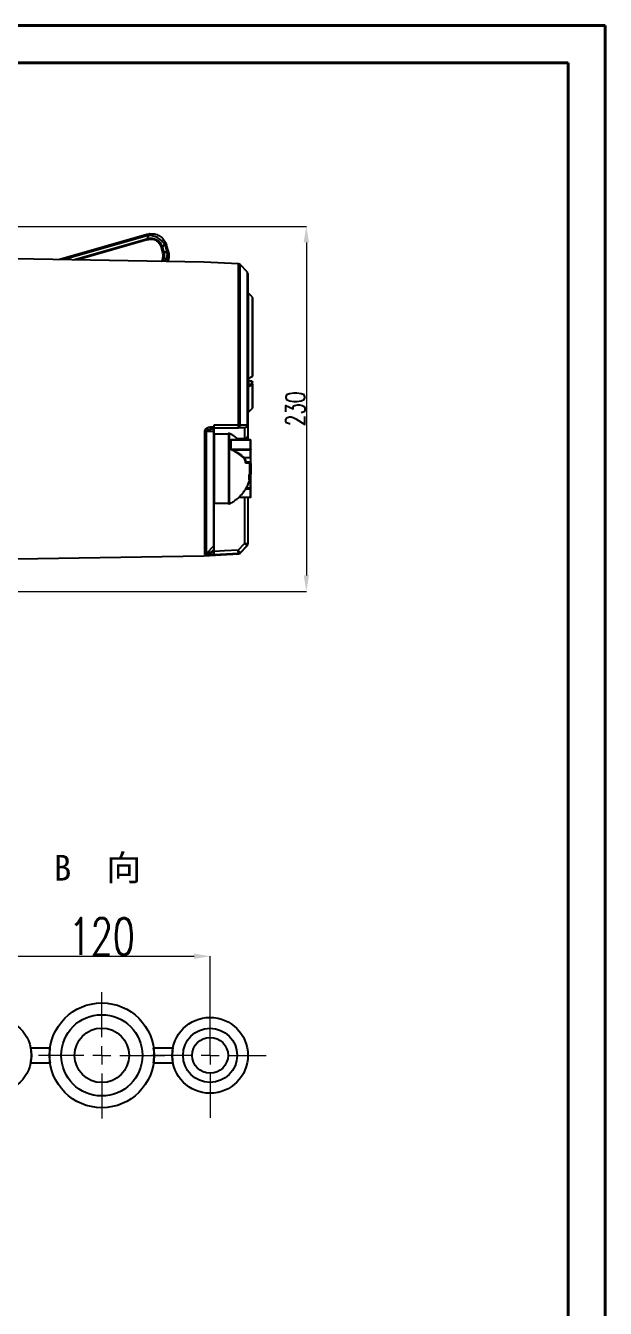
# Model space of a CAD drawing. Header units: millimetres. Extents: x 5659 to 7608, y 3628 to 5007.
# Drawn here: x 7247 to 7608, y 4207 to 5007 of the extents above; entities that cross this region are included whole.
import ezdxf

# ---------------------------------------------------------------- set-up
doc = ezdxf.new("R2010")
doc.units = ezdxf.units.MM
doc.linetypes.add('CENTER2', pattern=[28.575, 19.05, -3.175, 3.175, -3.175])
for name, color, linetype, lineweight in [('AM_5', 3, 'Continuous', 25), ('AM_BOR', 7, 'Continuous', 50), ('FORMAT', 7, 'Continuous', 18), ('中心线', 1, 'CENTER2', 13), ('文字', 7, 'Continuous', 13), ('标注', 3, 'Continuous', 13), ('粗实线', 7, 'Continuous', 40)]:
    doc.layers.add(name, color=color, linetype=linetype, lineweight=lineweight)
doc.styles.add('SLDTEXTSTYLE1', font='txt.shx', dxfattribs={"width": 0.7, "bigfont": 'gbcbig.shx'})
doc.styles.add('STYLE1', font='txt.shx', dxfattribs={"width": 0.8, "height": 3, "bigfont": 'hzdx.shx'})
doc.dimstyles.new('SLDDIMSTYLE12$0', dxfattribs={"dimtxt": 12, "dimasz": 10, "dimexe": 0, "dimexo": 0.0625, "dimgap": 0.875, "dimtad": 1, "dimdec": 1, "dimlfac": 1.8, "dimrnd": 1e-09, "dimzin": 12, "dimdsep": 46, "dimtxsty": 'SLDTEXTSTYLE1', "dimcen": 0.09, "dimdle": 8.16, "dimclrd": 3, "dimclre": 3, "dimadec": 0, "dimazin": 3, "dimtfac": 1, "dimtdec": 1, "dimtofl": 0, "dimtmove": 0, "dimatfit": 3, "dimfxl": 0, "dimfrac": 2, "dimtolj": 1, "dimlwd": 5, "dimlwe": 5, "dimarcsym": 0})

# ---------------------------------------------------------------- blocks, each defined once
blk = doc.blocks.new('*D68')
at = {"layer": 'AM_5', "color": 3, "lineweight": 5, "transparency": 16777216}
blk.add_line((7226.54, 4881.54), (7421.96, 4881.54), dxfattribs=at)
at = {"layer": 'AM_5', "color": 3, "linetype": 'Continuous', "lineweight": 5, "transparency": 16777216}
for p, q in [((7421.96, 4871.54), (7421.96, 4664.11)), ((7226.54, 4654.11), (7421.96, 4654.11))]:
    blk.add_line(p, q, dxfattribs=at)
at = {"layer": 'AM_5', "color": 3, "transparency": 16777216}
for points in [[(7420.29, 4871.54), (7423.63, 4871.54), (7421.96, 4881.54)], [(7420.29, 4664.11), (7423.63, 4664.11), (7421.96, 4654.11)]]:
    blk.add_solid(points, dxfattribs=at)
at = {"layer": 'Defpoints', "color": 0, "transparency": 16777216}
for p in [(7226.48, 4881.54), (7226.48, 4654.11), (7421.96, 4654.11)]:
    blk.add_point(p, dxfattribs=at)
at = {"layer": 'AM_5', "color": 0, "transparency": 16777216, "insert": (7415.09, 4767.83), "char_height": 12, "attachment_point": 5, "rotation": 90, "style": 'SLDTEXTSTYLE1'}
blk.add_mtext('\\A1;230', dxfattribs=at)
blk = doc.blocks.new('rA3')
at = {"layer": '粗实线'}
for p, q in [((753.38, 421.26), (333.38, 421.26)), ((753.38, 124.26), (753.38, 421.26)), ((748.38, 416.26), (358.38, 416.26)), ((748.38, 129.26), (748.38, 416.26))]:
    blk.add_line(p, q, dxfattribs=at)
blk = doc.blocks.new('SW_CENTERMARKSYMBOL_14')
at = {"layer": 'FORMAT', "color": 0}
for p, q in [((0, 2), (0, 7)), ((-2, 0), (-7, 0)), ((0, 0), (-1, 0)), ((0, 0), (0, 1)), ((0, 0), (0, -1)), ((0, 0), (1, 0)), ((2, 0), (7, 0)), ((0, -2), (0, -7))]:
    blk.add_line(p, q, dxfattribs=at)
blk = doc.blocks.new('SW_CENTERMARKSYMBOL_15')
at = {"layer": 'FORMAT', "color": 0}
for p, q in [((0, 2), (0, 5)), ((-2, 0), (-6.49, 0)), ((0, 0), (-1, 0)), ((0, 0), (0, 1)), ((0, 0), (0, -1)), ((0, 0), (1, 0)), ((2, 0), (6.2, 0)), ((0, -2), (0, -6.94))]:
    blk.add_line(p, q, dxfattribs=at)
blk = doc.blocks.new('*D72')
at = {"layer": 'Defpoints', "color": 0, "transparency": 16777216}
for p in [(7361.95, 4426.78), (7226.95, 4365.04), (7361.95, 4365.04)]:
    blk.add_point(p, dxfattribs=at)
at = {"layer": '标注', "color": 3, "lineweight": 5, "transparency": 16777216}
blk.add_line((7226.95, 4365.11), (7226.95, 4426.78), dxfattribs=at)
at = {"layer": '标注', "color": 3, "linetype": 'Continuous', "lineweight": 5, "transparency": 16777216}
for p, q in [((7236.95, 4426.78), (7351.95, 4426.78)), ((7361.95, 4365.11), (7361.95, 4426.78))]:
    blk.add_line(p, q, dxfattribs=at)
at = {"layer": '标注', "color": 3, "transparency": 16777216}
for points in [[(7236.95, 4428.44), (7236.95, 4425.11), (7226.95, 4426.78)], [(7351.95, 4428.44), (7351.95, 4425.11), (7361.95, 4426.78)]]:
    blk.add_solid(points, dxfattribs=at)
at = {"layer": '标注', "color": 0, "transparency": 16777216, "insert": (7294.45, 4439.08), "char_height": 10, "attachment_point": 5, "style": 'SLDTEXTSTYLE1'}
blk.add_mtext('\\A1;{\\H2.28571x;120}', dxfattribs=at)

msp = doc.modelspace()

# ---------------------------------------------------------------- linework, layer by layer
at = {"color": 7, "linetype": 'Continuous', "lineweight": 25}
for p, q in [((7267.493, 4860.885), (7322.45, 4876.643)), ((7322.726, 4875.688), (7270.892, 4860.825)), ((7322.45, 4876.643), (7324.257, 4876.985)), ((7323.629, 4875.859), (7322.522, 4873.866)), ((7322.726, 4875.688), (7323.629, 4875.859)), ((7276.69, 4860.724), (7322.522, 4873.866)), ((7322.742, 4873.097), (7279.423, 4860.676)), ((7332.364, 4865.661), (7331.648, 4868.161)), ((7332.417, 4868.38), (7333.525, 4870.374)), ((7333.134, 4865.881), (7332.417, 4868.38)), ((7333.525, 4870.374), (7333.858, 4869.517)), ((7333.858, 4869.517), (7334.961, 4865.672)), ((7334.152, 4871.5), (7334.819, 4869.786)), ((7335.922, 4865.941), (7334.819, 4869.786)), ((7357.97, 4859.305), (7228.444, 4861.566)), ((7335.132, 4864.769), (7333.134, 4865.881)), ((7334.961, 4865.672), (7335.132, 4864.769)), ((7335.922, 4865.941), (7336.264, 4864.135)), ((7336.309, 4863.179), (7336.309, 4863.185)), ((7379.699, 4858.166), (7357.97, 4859.305)), ((7385.032, 4853.144), (7380.708, 4857.701)), ((7388.297, 4837.339), (7385.59, 4840.056)), ((7388.297, 4788.193), (7388.297, 4837.339)), ((7388.444, 4836.986), (7388.444, 4834.4)), ((7385.444, 4832.723), (7385.444, 4832.37)), ((7385.59, 4786.833), (7388.297, 4788.193)), ((7385.722, 4786.668), (7388.167, 4787.895)), ((7385.722, 4786.668), (7388.167, 4787.895)), ((7388.444, 4788.342), (7388.444, 4789.636)), ((7385.444, 4786.473), (7385.45, 4786.545)), ((7385.444, 4782.782), (7385.444, 4786.497)), ((7385.444, 4786.292), (7385.944, 4786.292)), ((7385.444, 4786.164), (7385.944, 4786.164)), ((7385.444, 4786.101), (7385.944, 4786.101)), ((7385.444, 4782.841), (7385.944, 4782.841)), ((7385.444, 4782.704), (7385.944, 4782.704)), ((7385.444, 4782.292), (7385.944, 4782.292)), ((7385.444, 4780.856), (7385.943, 4780.856)), ((7385.471, 4785.909), (7385.944, 4785.909)), ((7385.943, 4774.673), (7385.943, 4780.856)), ((7385.944, 4786.164), (7385.944, 4786.292)), ((7385.944, 4785.913), (7385.944, 4786.164)), ((7385.944, 4785.909), (7385.944, 4786.101)), ((7385.944, 4785.493), (7385.944, 4785.909)), ((7385.944, 4785.782), (7385.944, 4785.909)), ((7385.944, 4785.493), (7385.944, 4785.782)), ((7385.944, 4785.493), (7387.944, 4785.025)), ((7387.944, 4785.025), (7385.944, 4785.493)), ((7385.944, 4785.493), (7385.944, 4782.841)), ((7385.944, 4782.576), (7387.944, 4783.579)), ((7385.943, 4781.764), (7388.297, 4782.943)), ((7385.944, 4782.704), (7385.944, 4782.841)), ((7385.944, 4782.292), (7385.944, 4782.704)), ((7387.944, 4783.579), (7387.944, 4785.025)), ((7388.175, 4784.969), (7387.989, 4785.047)), ((7388.175, 4784.969), (7387.989, 4785.047)), ((7388.297, 4768.179), (7388.297, 4782.943)), ((7388.38, 4784.727), (7388.407, 4784.645)), ((7388.427, 4784.586), (7388.411, 4784.651)), ((7388.427, 4784.571), (7388.444, 4784.439)), ((7388.444, 4783.146), (7388.444, 4784.439)), ((7385.443, 4773.374), (7385.443, 4776.118)), ((7385.443, 4774.673), (7385.943, 4774.673)), ((7385.443, 4773.237), (7385.943, 4773.237)), ((7385.443, 4772.825), (7385.943, 4772.825)), ((7385.443, 4772.809), (7385.943, 4772.809)), ((7385.443, 4772.688), (7385.943, 4772.688)), ((7385.59, 4772.688), (7385.59, 4765.472)), ((7385.943, 4772.825), (7385.943, 4773.237)), ((7385.59, 4765.472), (7388.297, 4768.179)), ((7362.045, 4755.266), (7362.538, 4755.314)), ((7362.206, 4755.244), (7362.525, 4755.292)), ((7362.525, 4755.292), (7364.443, 4755.325)), ((7362.578, 4756.607), (7364.443, 4756.64)), ((7364.443, 4756.64), (7364.443, 4757.816)), ((7364.443, 4757.816), (7379.698, 4757.814)), ((7364.443, 4756.036), (7379.394, 4756.035)), ((7379.394, 4756.035), (7379.622, 4756.097)), ((7379.394, 4756.035), (7379.439, 4756.088)), ((7383.443, 4756.035), (7379.394, 4756.035)), ((7379.698, 4757.832), (7379.698, 4757.814)), ((7380.704, 4757.814), (7380.708, 4757.883)), ((7380.708, 4757.883), (7385.03, 4757.875)), ((7383.443, 4756.035), (7383.443, 4749.084)), ((7385.03, 4757.875), (7385.031, 4757.915)), ((7385.443, 4758.035), (7385.437, 4757.875)), ((7359.708, 4753.919), (7364.031, 4754.002)), ((7364.443, 4753.851), (7364.443, 4755.026)), ((7373.443, 4752.12), (7364.443, 4752.12)), ((7373.943, 4752.62), (7373.443, 4752.62)), ((7373.443, 4752.62), (7373.443, 4715.064)), ((7373.943, 4752.62), (7373.943, 4715.064)), ((7374.864, 4742.668), (7374.864, 4748.456)), ((7387.243, 4748.47), (7374.958, 4748.47)), ((7374.96, 4748.436), (7374.96, 4742.655)), ((7374.96, 4748.436), (7387.243, 4748.436)), ((7383.443, 4749.084), (7379.217, 4749.084)), ((7385.443, 4751.784), (7385.443, 4748.47)), ((7387.243, 4748.47), (7387.243, 4748.412)), ((7387.243, 4748.436), (7387.243, 4748.47)), ((7387.243, 4742.655), (7387.243, 4748.436)), ((7387.443, 4745.236), (7387.443, 4748.27)), ((7387.443, 4745.681), (7387.443, 4748.27)), ((7374.96, 4742.655), (7387.243, 4742.655)), ((7375.531, 4742.401), (7387.243, 4742.401)), ((7387.243, 4742.401), (7387.243, 4742.655)), ((7387.243, 4737.469), (7387.243, 4742.401)), ((7387.443, 4742.543), (7387.443, 4745.681)), ((7387.443, 4737.61), (7387.443, 4742.543)), ((7383.063, 4737.469), (7387.243, 4737.469)), ((7387.243, 4734.544), (7384.218, 4734.544)), ((7384.594, 4734.095), (7384.348, 4734.063)), ((7384.517, 4734.287), (7387.243, 4734.287)), ((7384.521, 4734.291), (7384.641, 4734.307)), ((7384.521, 4734.291), (7387.243, 4734.291)), ((7386.64, 4727.291), (7386.64, 4734.291)), ((7386.643, 4723.62), (7386.643, 4734.287)), ((7387.243, 4737.469), (7387.243, 4734.544)), ((7387.243, 4734.349), (7387.243, 4734.544)), ((7387.243, 4734.291), (7387.243, 4734.349)), ((7387.243, 4734.287), (7387.243, 4734.291)), ((7386.232, 4726.377), (7386.64, 4727.291)), ((7386.64, 4724.462), (7386.232, 4723.549)), ((7386.308, 4724.462), (7386.64, 4724.462)), ((7386.608, 4723.62), (7386.643, 4723.62)), ((7386.64, 4723.62), (7386.64, 4724.462)), ((7387.143, 4724.574), (7387.443, 4724.574)), ((7387.243, 4718.717), (7387.243, 4726.953)), ((7387.443, 4726.733), (7387.443, 4726.749)), ((7387.243, 4717.761), (7383.999, 4717.761)), ((7384.437, 4718.522), (7387.243, 4718.522)), ((7384.52, 4718.717), (7387.243, 4718.717)), ((7387.243, 4718.581), (7387.243, 4718.717)), ((7387.243, 4718.522), (7387.243, 4718.581)), ((7387.243, 4718.53), (7387.243, 4718.522)), ((7387.243, 4718.522), (7387.243, 4717.761)), ((7387.243, 4712.828), (7387.243, 4717.761)), ((7387.443, 4715.558), (7387.443, 4718.697)), ((7387.443, 4717.902), (7387.443, 4718.407)), ((7387.443, 4712.969), (7387.443, 4717.902)), ((7387.443, 4712.969), (7387.443, 4715.558)), ((7364.443, 4709.12), (7373.443, 4709.12)), ((7373.443, 4715.064), (7373.443, 4708.62)), ((7373.443, 4708.62), (7373.943, 4708.62)), ((7373.943, 4715.064), (7373.943, 4708.62)), ((7379.896, 4712.769), (7387.243, 4712.769)), ((7379.957, 4712.828), (7387.243, 4712.828)), ((7383.443, 4712.769), (7383.443, 4683.994)), ((7385.443, 4712.769), (7385.443, 4683.794)), ((7387.243, 4712.769), (7387.243, 4712.828)), ((7387.243, 4712.804), (7387.243, 4712.769)), ((7379.394, 4679.715), (7383.443, 4683.994)), ((7385.44, 4683.796), (7385.443, 4683.794)), ((7228.443, 4674.086), (7357.969, 4676.346)), ((7357.969, 4676.346), (7379.698, 4677.484)), ((7364.031, 4682.221), (7359.707, 4677.635)), ((7362.592, 4678.544), (7364.443, 4680.509)), ((7364.443, 4677.146), (7362.644, 4677.054)), ((7364.443, 4678.639), (7364.443, 4680.509)), ((7379.697, 4677.734), (7364.443, 4676.932)), ((7364.443, 4676.932), (7364.443, 4677.146)), ((7379.697, 4677.734), (7379.698, 4677.733)), ((7379.698, 4677.484), (7379.698, 4677.733)), ((7380.707, 4678.197), (7380.705, 4678.199)), ((7385.03, 4682.766), (7380.707, 4678.197)), ((7380.707, 4677.95), (7385.031, 4682.506)), ((7380.707, 4677.95), (7380.707, 4678.197)), ((7385.031, 4682.765), (7385.03, 4682.766)), ((7385.031, 4682.765), (7385.031, 4682.506))]:
    msp.add_line(p, q, dxfattribs=at)
at = {"color": 7, "linetype": 'Continuous', "lineweight": 25, "flags": 128}
for points in [[(7379.698, 4757.832), (7379.698, 4763.44), (7379.698, 4769.065), (7379.698, 4774.685), (7379.698, 4780.278), (7379.698, 4785.823), (7379.698, 4791.299), (7379.698, 4796.683), (7379.698, 4801.956), (7379.698, 4807.096), (7379.698, 4812.084), (7379.698, 4816.9), (7379.698, 4821.526), (7379.698, 4825.944), (7379.698, 4830.136), (7379.698, 4834.087), (7379.698, 4837.78), (7379.699, 4841.203), (7379.699, 4844.341), (7379.699, 4847.182), (7379.699, 4849.715), (7379.699, 4851.931), (7379.699, 4853.821), (7379.699, 4855.377), (7379.699, 4856.594), (7379.699, 4857.466), (7379.699, 4857.991), (7379.699, 4858.166)], [(7380.708, 4757.883), (7380.708, 4763.568), (7380.708, 4769.269), (7380.708, 4774.965), (7380.708, 4780.632), (7380.708, 4786.248), (7380.708, 4791.789), (7380.708, 4797.234), (7380.708, 4802.561), (7380.708, 4807.747), (7380.708, 4812.773), (7380.708, 4817.619), (7380.708, 4822.263), (7380.708, 4826.689), (7380.708, 4830.877), (7380.708, 4834.812), (7380.708, 4838.477), (7380.708, 4841.857), (7380.708, 4844.94), (7380.708, 4847.712), (7380.708, 4850.163), (7380.708, 4852.282), (7380.708, 4854.061), (7380.708, 4855.493), (7380.708, 4856.572), (7380.708, 4857.294), (7380.708, 4857.655), (7380.708, 4857.701)], [(7385.032, 4853.144), (7385.032, 4852.965), (7385.032, 4852.427), (7385.032, 4851.532), (7385.032, 4850.286), (7385.032, 4848.692), (7385.032, 4846.758), (7385.032, 4844.492), (7385.032, 4841.903), (7385.032, 4839.002), (7385.032, 4835.802), (7385.032, 4832.315), (7385.032, 4828.557), (7385.032, 4824.543), (7385.032, 4820.291), (7385.032, 4815.817), (7385.032, 4811.142), (7385.032, 4806.284), (7385.032, 4801.264), (7385.032, 4796.104), (7385.032, 4790.824), (7385.032, 4785.448), (7385.032, 4779.998), (7385.032, 4774.496), (7385.032, 4768.966), (7385.031, 4763.432), (7385.031, 4757.915)], [(7385.59, 4840.056), (7385.59, 4839.556), (7385.59, 4838.677), (7385.59, 4837.427), (7385.59, 4835.82), (7385.59, 4833.872), (7385.59, 4831.603), (7385.59, 4829.037), (7385.59, 4826.2), (7385.59, 4823.122), (7385.59, 4819.834), (7385.59, 4816.37), (7385.59, 4812.766), (7385.59, 4809.06), (7385.59, 4805.289), (7385.59, 4801.493), (7385.59, 4797.71), (7385.59, 4793.98), (7385.59, 4790.342), (7385.59, 4786.833)], [(7385.444, 4786.764), (7385.444, 4788.46), (7385.444, 4791.425), (7385.444, 4794.525), (7385.444, 4797.723), (7385.444, 4800.981), (7385.444, 4804.259), (7385.444, 4807.517), (7385.444, 4810.715), (7385.444, 4813.815), (7385.444, 4816.779), (7385.444, 4819.572), (7385.444, 4822.158), (7385.444, 4824.508), (7385.444, 4826.591), (7385.444, 4828.384), (7385.444, 4829.864), (7385.444, 4831.013), (7385.444, 4831.818), (7385.444, 4832.268), (7385.444, 4832.37)], [(7385.944, 4785.493), (7385.959, 4785.507), (7385.974, 4785.514), (7385.988, 4785.515), (7386.001, 4785.509), (7386.012, 4785.496), (7386.02, 4785.478)], [(7358.698, 4677.173), (7358.698, 4678.131), (7358.698, 4679.459), (7358.698, 4681.152), (7358.698, 4683.204), (7358.698, 4685.605), (7358.698, 4688.346), (7358.698, 4691.415), (7358.698, 4694.8), (7358.698, 4698.487), (7358.698, 4702.46), (7358.698, 4706.704), (7358.698, 4711.2), (7358.698, 4715.93), (7358.698, 4720.874), (7358.698, 4726.012), (7358.698, 4731.323), (7358.698, 4736.785), (7358.698, 4742.376), (7358.698, 4748.071), (7358.698, 4753.848)], [(7359.707, 4677.635), (7359.707, 4678.587), (7359.707, 4679.909), (7359.707, 4681.594), (7359.707, 4683.635), (7359.707, 4686.024), (7359.707, 4688.75), (7359.707, 4691.804), (7359.707, 4695.172), (7359.707, 4698.84), (7359.707, 4702.793), (7359.707, 4707.015), (7359.707, 4711.488), (7359.707, 4716.194), (7359.707, 4721.113), (7359.707, 4726.225), (7359.707, 4731.509), (7359.708, 4736.943), (7359.708, 4742.505), (7359.708, 4748.172), (7359.708, 4753.919)], [(7364.031, 4754.002), (7364.031, 4748.323), (7364.031, 4742.732), (7364.031, 4737.253), (7364.031, 4731.912), (7364.031, 4726.731), (7364.031, 4721.735), (7364.031, 4716.946), (7364.031, 4712.384), (7364.031, 4708.072), (7364.031, 4704.027), (7364.031, 4700.269), (7364.031, 4696.813), (7364.031, 4693.676), (7364.031, 4690.871), (7364.031, 4688.412), (7364.031, 4686.308), (7364.031, 4684.571), (7364.031, 4683.206), (7364.031, 4682.221)], [(7364.443, 4752.12), (7364.443, 4752.051), (7364.443, 4751.655), (7364.443, 4750.913), (7364.443, 4749.839), (7364.443, 4748.449), (7364.443, 4746.766), (7364.443, 4744.817), (7364.443, 4742.636), (7364.443, 4740.258), (7364.443, 4737.721), (7364.443, 4735.068), (7364.443, 4732.341), (7364.443, 4729.586), (7364.443, 4726.849), (7364.443, 4724.173), (7364.443, 4721.603), (7364.443, 4719.181), (7364.443, 4716.947), (7364.443, 4714.938), (7364.443, 4713.186), (7364.443, 4711.72), (7364.443, 4710.564), (7364.443, 4709.738), (7364.443, 4709.255), (7364.443, 4709.12)], [(7387.243, 4742.655), (7387.282, 4742.652), (7387.32, 4742.646), (7387.354, 4742.636), (7387.385, 4742.622), (7387.41, 4742.605), (7387.428, 4742.585), (7387.439, 4742.564), (7387.443, 4742.543)], [(7364.443, 4678.639), (7363.406, 4678.586), (7362.592, 4678.544)], [(7379.394, 4679.715), (7371.021, 4679.275), (7364.443, 4678.929)]]:
    msp.add_lwpolyline(points, dxfattribs=at)
at = {"color": 7, "linetype": 'Continuous', "lineweight": 25}
for centre, radius, start, end in [((7379.62, 4856.668), 1.5, 43.499688, 86.999689), ((7383.944, 4852.112), 1.5, 359.999688, 43.499688), ((7385.941, 4840.408), 0.498, 180.016099, 225.117046), ((7387.947, 4836.986), 0.497, 0.018818, 45.136394), ((7387.944, 4836.986), 0.5, 359.999688, 44.795922), ((7387.944, 4788.342), 0.5, 296.630121, 359.999688), ((7388.251, 4788.384), 0.197, 283.446815, 347.663208), ((7385.638, 4786.64), 0.198, 103.884157, 168.008957), ((7385.83, 4783.01), 0.386, 180.219672, 206.015382), ((7387.984, 4784.999), 0.0477, 83.569529, 147.173283), ((7387.975, 4783.11), 0.47, 4.401638, 93.810949), ((7388.179, 4784.942), 0.0277, 97.120508, 149.187288), ((7388.195, 4783.172), 0.25, 294.151262, 354.20295), ((7385.943, 4765.118), 0.5, 134.999688, 179.999688), ((7387.943, 4768.532), 0.5, 314.999688, 359.999688), ((7356.328, 4756.197), 6.263, 351.68842, 3.755699), ((7379.709, 4767.549), 9.717, 269.937468, 275.900598), ((7380.201, 4767.687), 9.886, 267.082998, 272.916374), ((7385.233, 4759.705), 1.842, 263.65489, 276.344486), ((7385.074, 4758.536), 0.622, 266.060116, 306.402624), ((7358.708, 4760.911), 7.063, 269.92223, 278.138723), ((7365.706, 4753.923), 1.677, 138.870293, 177.29865), ((7374.959, 4748.669), 0.233, 246.022236, 270.18014), ((7387.259, 4748.251), 0.185, 5.85563, 94.849599), ((7374.958, 4742.986), 0.331, 253.519876, 270.278324), ((7375.916, 4742.098), 0.49, 141.829258, 172.120898), ((7366.85, 4720.911), 22.921, 45.547223, 68.015613), ((7387.268, 4742.578), 0.179, 261.950222, 348.577936), ((7383.197, 4737.194), 0.305, 116.010002, 165.059265), ((7384.19, 4735.01), 0.467, 252.264657, 273.464573), ((7384.54, 4734.096), 0.196, 95.789009, 189.850343), ((7387.268, 4737.645), 0.179, 261.950222, 348.577936), ((7387.29, 4734.317), 0.232, 48.458885, 101.560817), ((7387.243, 4734.491), 0.2, 269.987218, 359.987213), ((7387.243, 4734.487), 0.2, 269.999688, 359.999688), ((7374.715, 4724.963), 11.604, 352.999328, 7.000049), ((7387.293, 4720.416), 1.7, 268.315682, 275.063436), ((7387.247, 4718.726), 0.196, 268.95412, 358.91449), ((7387.268, 4717.937), 0.179, 261.950222, 348.577936), ((7387.268, 4713.005), 0.179, 261.950222, 348.577936), ((7387.259, 4712.988), 0.185, 265.149777, 354.143747), ((7383.938, 4683.797), 1.502, 316.655435, 359.931586), ((7383.95, 4683.795), 1.493, 316.393454, 359.985939), ((7383.943, 4683.539), 1.5, 316.499688, 359.999688), ((7358.621, 4678.677), 1.506, 272.929592, 316.193087), ((7335.909, 4676.862), 26.736, 0.412395, 3.608609), ((7372.563, 4690.481), 11.875, 224.069657, 226.858184), ((7379.615, 4679.236), 1.504, 273.137915, 316.448557), ((7379.62, 4679.233), 1.502, 272.977262, 316.402157), ((7379.619, 4678.982), 1.5, 272.999688, 316.499688)]:
    msp.add_arc(centre, radius, start, end, dxfattribs=at)
for points in [[(7322.45, 4876.643), (7322.463, 4876.601), (7322.488, 4876.516), (7322.646, 4875.964), (7322.726, 4875.688)], [(7322.742, 4873.097), (7322.721, 4873.172), (7322.678, 4873.32), (7322.618, 4873.53), (7322.564, 4873.72), (7322.536, 4873.817), (7322.522, 4873.866)], [(7332.417, 4868.38), (7332.368, 4868.367), (7332.271, 4868.339), (7332.081, 4868.285), (7331.871, 4868.225), (7331.722, 4868.182), (7331.648, 4868.161)], [(7334.819, 4869.786), (7334.776, 4869.775), (7334.69, 4869.753), (7334.135, 4869.596), (7333.858, 4869.517)], [(7333.134, 4865.881), (7333.085, 4865.867), (7332.988, 4865.84), (7332.798, 4865.785), (7332.587, 4865.725), (7332.439, 4865.683), (7332.364, 4865.661)], [(7335.922, 4865.941), (7335.879, 4865.93), (7335.792, 4865.907), (7335.238, 4865.75), (7334.961, 4865.672)], [(7385.444, 4852.112), (7385.444, 4852.021), (7385.444, 4851.841), (7385.444, 4850.386), (7385.444, 4848.081), (7385.444, 4844.866), (7385.444, 4840.8), (7385.444, 4835.922), (7385.444, 4830.289), (7385.444, 4823.961), (7385.444, 4817.009), (7385.444, 4809.511), (7385.444, 4801.55), (7385.444, 4793.214), (7385.444, 4784.596), (7385.443, 4775.794), (7385.443, 4766.895), (7385.443, 4760.989), (7385.443, 4758.035)], [(7388.444, 4836.986), (7388.444, 4836.819), (7388.444, 4836.485), (7388.444, 4835.367), (7388.444, 4833.818), (7388.444, 4831.813), (7388.444, 4829.395), (7388.444, 4826.594), (7388.444, 4823.452), (7388.444, 4820.013), (7388.444, 4816.327), (7388.444, 4812.447), (7388.444, 4808.429), (7388.444, 4804.33), (7388.444, 4800.209), (7388.444, 4796.13), (7388.444, 4792.131), (7388.444, 4789.605), (7388.444, 4788.342)], [(7385.444, 4786.026), (7385.449, 4785.979), (7385.459, 4785.886), (7385.523, 4785.809), (7385.555, 4785.77)], [(7388.444, 4783.146), (7388.444, 4782.051), (7388.444, 4779.859), (7388.443, 4776.978), (7388.443, 4774.448), (7388.443, 4772.332), (7388.443, 4770.65), (7388.443, 4769.44), (7388.443, 4768.675), (7388.443, 4768.58), (7388.443, 4768.532)], [(7385.443, 4758.035), (7385.443, 4757.957), (7385.443, 4757.802), (7385.443, 4756.534), (7385.443, 4754.603), (7385.443, 4752.724), (7385.443, 4751.784)], [(7375.531, 4742.401), (7376.972, 4741.721), (7379.856, 4740.362), (7381.994, 4738.433), (7383.063, 4737.469)]]:
    msp.add_open_spline(points, degree=3, dxfattribs=at)
for points, knots in [([(7324.257, 4876.985), (7324.13, 4876.926), (7323.875, 4876.808), (7323.712, 4876.177), (7323.629, 4875.859)], [0, 0, 0, 0, 0.4968674, 1, 1, 1, 1]), ([(7333.525, 4870.374), (7332.952, 4871.175), (7331.825, 4872.752), (7329.341, 4874.513), (7326.537, 4875.681), (7324.605, 4875.799), (7323.629, 4875.859)], [0, 0, 0, 0, 0.2541572, 0.5000143, 0.7476258, 1, 1, 1, 1]), ([(7324.257, 4876.985), (7325.279, 4876.993), (7327.287, 4877.008), (7330.118, 4875.891), (7332.566, 4874.082), (7333.618, 4872.37), (7334.152, 4871.5)], [0, 0, 0, 0, 0.2543758, 0.4999836, 0.7457388, 1, 1, 1, 1]), ([(7322.522, 4873.866), (7323.642, 4874.048), (7325.727, 4874.387), (7328.72, 4873.412), (7331.15, 4871.394), (7331.973, 4869.437), (7332.417, 4868.38)], [0, 0, 0, 0, 0.2680966, 0.49882268, 0.72946368, 1, 1, 1, 1]), ([(7331.648, 4868.161), (7331.271, 4869.14), (7330.732, 4870.538), (7329.398, 4871.934), (7328.322, 4872.689), (7327.109, 4873.197), (7325.225, 4873.579), (7323.763, 4873.295), (7322.742, 4873.097)], [0, 0, 0, 0, 0.2715623, 0.3875926, 0.5011305, 0.6146375, 0.7308194, 1, 1, 1, 1]), ([(7334.152, 4871.5), (7334.168, 4871.361), (7334.201, 4871.082), (7333.75, 4870.61), (7333.525, 4870.374)], [0, 0, 0, 0, 0.5000023, 1, 1, 1, 1]), ([(7331.678, 4859.764), (7331.759, 4859.875), (7332.096, 4860.336), (7332.453, 4861.299), (7332.853, 4863.173), (7332.565, 4864.638), (7332.364, 4865.661)], [0, 0, 0, 0, 0.0674485, 0.2795451, 0.496596, 1, 1, 1, 1]), ([(7333.134, 4865.881), (7333.29, 4864.78), (7333.58, 4862.733), (7333.132, 4860.499), (7332.503, 4859.756), (7332.497, 4859.75)], [0, 0, 0, 0, 0.53543802, 0.99577551, 1, 1, 1, 1]), ([(7335.132, 4864.769), (7335.087, 4863.781), (7335.009, 4862.054), (7334.253, 4860.423), (7333.93, 4859.725)], [0, 0, 0, 0, 0.5719725, 1, 1, 1, 1]), ([(7336.264, 4864.135), (7336.204, 4864.263), (7336.083, 4864.52), (7335.45, 4864.686), (7335.132, 4864.769)], [0, 0, 0, 0, 0.4968676, 1, 1, 1, 1]), ([(7336.264, 4864.135), (7336.306, 4863.103), (7336.368, 4861.566), (7335.763, 4860.159), (7335.564, 4859.696)], [0, 0, 0, 0, 0.6705708, 1, 1, 1, 1]), ([(7335.567, 4859.696), (7335.771, 4860.156), (7336.264, 4861.263), (7336.23, 4862.475), (7336.21, 4863.184)], [0, 0, 0, 0, 0.4149051, 1, 1, 1, 1]), ([(7388.444, 4802.825), (7388.444, 4804.08), (7388.444, 4806.589), (7388.444, 4810.3), (7388.444, 4813.024), (7388.444, 4814.814), (7388.444, 4815.735), (7388.444, 4816.642), (7388.444, 4817.536), (7388.444, 4818.415), (7388.444, 4819.005), (7388.444, 4819.418), (7388.444, 4819.894), (7388.444, 4820.608), (7388.444, 4821.424), (7388.444, 4822.133), (7388.444, 4822.816), (7388.444, 4823.501), (7388.444, 4823.988), (7388.444, 4824.725), (7388.444, 4825.608), (7388.444, 4826.776), (7388.444, 4827.757), (7388.444, 4828.594), (7388.444, 4829.237), (7388.444, 4829.747), (7388.444, 4830.181), (7388.444, 4830.594), (7388.444, 4830.996), (7388.444, 4831.274), (7388.444, 4831.652), (7388.444, 4832.071), (7388.444, 4832.593), (7388.444, 4833.031), (7388.444, 4833.355), (7388.444, 4833.586), (7388.444, 4833.747), (7388.444, 4833.893), (7388.444, 4833.99), (7388.444, 4834.067), (7388.444, 4834.144), (7388.444, 4834.248), (7388.444, 4834.338), (7388.444, 4834.383), (7388.444, 4834.4)], [0, 0, 0, 0, 0.0803647, 0.1607294, 0.2410941, 0.2624684, 0.283842, 0.3052151, 0.3265873, 0.3479574, 0.3693255, 0.3704427, 0.3788854, 0.405204, 0.4251182, 0.4428013, 0.4618483, 0.4808946, 0.4999402, 0.5035205, 0.5449145, 0.57896, 0.6143836, 0.643615, 0.6685119, 0.6871043, 0.7041218, 0.7223404, 0.7405585, 0.758776, 0.762108, 0.7964253, 0.8245029, 0.853496, 0.8824879, 0.8971785, 0.9118685, 0.9265578, 0.9412466, 0.9442716, 0.9541998, 0.9705965, 0.9890576, 1, 1, 1, 1]), ([(7388.444, 4794.645), (7388.444, 4794.807), (7388.444, 4795.28), (7388.444, 4795.777), (7388.444, 4796.253), (7388.444, 4796.809), (7388.444, 4797.653), (7388.444, 4798.613), (7388.444, 4800.3), (7388.444, 4801.691), (7388.444, 4802.825)], [0, 0, 0, 0, 0.0605828, 0.1780059, 0.1845972, 0.2371842, 0.3838571, 0.4956302, 0.5891103, 1, 1, 1, 1]), ([(7388.166, 4787.897), (7388.178, 4787.903), (7388.211, 4787.919), (7388.249, 4787.967), (7388.292, 4788.053), (7388.295, 4788.137), (7388.297, 4788.193)], [0, 0, 0, 0, 0.1405401, 0.3746799, 0.5898936, 1, 1, 1, 1]), ([(7388.444, 4789.636), (7388.444, 4789.931), (7388.444, 4790.523), (7388.444, 4791.425), (7388.444, 4792.258), (7388.444, 4792.794), (7388.444, 4793.023)], [0, 0, 0, 0, 0.267189, 0.5343632, 0.8015234, 1, 1, 1, 1]), ([(7385.574, 4785.771), (7385.546, 4785.798), (7385.49, 4785.852), (7385.465, 4785.916), (7385.453, 4785.947)], [0, 0, 0, 0, 0.5052965, 1, 1, 1, 1]), ([(7385.555, 4785.77), (7385.555, 4785.777), (7385.555, 4785.792), (7385.537, 4785.803), (7385.508, 4785.803), (7385.481, 4785.792), (7385.467, 4785.786)], [0, 0, 0, 0, 0.2336109, 0.4844564, 0.7436939, 1, 1, 1, 1]), ([(7385.472, 4786.518), (7385.478, 4786.517), (7385.498, 4786.515), (7385.566, 4786.576), (7385.667, 4786.636), (7385.72, 4786.667)], [0, 0, 0, 0, 0.1601422, 0.5688581, 1, 1, 1, 1]), ([(7385.555, 4785.77), (7385.58, 4785.74), (7385.633, 4785.677), (7385.763, 4785.57), (7385.872, 4785.524), (7385.944, 4785.493)], [0, 0, 0, 0, 0.233085, 0.4930073, 1, 1, 1, 1]), ([(7385.715, 4786.666), (7385.713, 4786.665), (7385.693, 4786.65), (7385.661, 4786.651), (7385.621, 4786.668), (7385.598, 4786.716), (7385.589, 4786.776), (7385.59, 4786.814), (7385.59, 4786.833)], [0, 0, 0, 0, 0.02846283, 0.31204876, 0.56943896, 0.79305666, 0.89635991, 1, 1, 1, 1]), ([(7385.943, 4777.696), (7385.943, 4778.319), (7385.943, 4779.563), (7385.943, 4781.034), (7385.944, 4781.97), (7385.944, 4782.484), (7385.944, 4782.793), (7385.944, 4782.825), (7385.944, 4782.841)], [0, 0, 0, 0, 0.25015941, 0.49958066, 0.62466902, 0.74973011, 0.87480959, 1, 1, 1, 1]), ([(7385.943, 4780.856), (7385.943, 4781.178), (7385.943, 4781.582), (7385.944, 4782.01), (7385.944, 4782.192), (7385.944, 4782.252), (7385.944, 4782.292)], [0, 0, 0, 0, 0.4996211, 0.6251499, 0.7494732, 1, 1, 1, 1]), ([(7387.944, 4785.025), (7387.983, 4785.017), (7388.056, 4785.004), (7388.124, 4784.971), (7388.155, 4784.956)], [0, 0, 0, 0, 0.5446681, 1, 1, 1, 1]), ([(7388.272, 4783.146), (7388.256, 4783.19), (7388.223, 4783.286), (7388.141, 4783.415), (7388.043, 4783.52), (7387.976, 4783.56), (7387.944, 4783.579)], [0, 0, 0, 0, 0.239538, 0.5175571, 0.7682031, 1, 1, 1, 1]), ([(7388.155, 4784.956), (7388.197, 4784.928), (7388.287, 4784.869), (7388.372, 4784.745), (7388.431, 4784.599), (7388.439, 4784.499), (7388.444, 4784.439)], [0, 0, 0, 0, 0.2427138, 0.5154318, 0.7146901, 1, 1, 1, 1]), ([(7388.155, 4784.903), (7388.197, 4784.878), (7388.286, 4784.825), (7388.372, 4784.714), (7388.431, 4784.583), (7388.439, 4784.493), (7388.444, 4784.439)], [0, 0, 0, 0, 0.2421389, 0.5153871, 0.7139591, 1, 1, 1, 1]), ([(7388.297, 4782.943), (7388.297, 4782.976), (7388.298, 4783.041), (7388.28, 4783.111), (7388.272, 4783.146)], [0, 0, 0, 0, 0.4935537, 1, 1, 1, 1]), ([(7388.425, 4784.591), (7388.427, 4784.588), (7388.443, 4784.54), (7388.443, 4784.488), (7388.444, 4784.439)], [0, 0, 0, 0, 0.0659147, 1, 1, 1, 1]), ([(7385.943, 4772.688), (7385.943, 4772.691), (7385.943, 4772.698), (7385.943, 4772.785), (7385.943, 4773.013), (7385.943, 4773.535), (7385.943, 4774.487), (7385.943, 4775.928), (7385.943, 4777.106), (7385.943, 4777.696)], [0, 0, 0, 0, 0.06265322, 0.12530292, 0.25030366, 0.37521459, 0.50021885, 0.74968949, 1, 1, 1, 1]), ([(7385.943, 4773.237), (7385.943, 4773.277), (7385.943, 4773.337), (7385.943, 4773.516), (7385.943, 4773.945), (7385.943, 4774.35), (7385.943, 4774.673)], [0, 0, 0, 0, 0.2505117, 0.3752446, 0.5001647, 1, 1, 1, 1]), ([(7358.698, 4753.848), (7358.718, 4754.058), (7358.76, 4754.491), (7359.08, 4755.072), (7359.516, 4755.577), (7360.218, 4756.082), (7361.251, 4756.508), (7362.124, 4756.573), (7362.578, 4756.607)], [0, 0, 0, 0, 0.12078624, 0.24907603, 0.37313457, 0.50137525, 0.74046612, 1, 1, 1, 1]), ([(7359.708, 4753.919), (7359.709, 4753.986), (7359.712, 4754.12), (7359.796, 4754.314), (7359.926, 4754.488), (7360.27, 4754.802), (7361.045, 4755.151), (7361.775, 4755.209), (7362.206, 4755.244)], [0, 0, 0, 0, 0.0635988, 0.1268625, 0.1941501, 0.267332, 0.5677277, 1, 1, 1, 1]), ([(7364.443, 4755.325), (7364.443, 4755.332), (7364.443, 4755.346), (7364.443, 4755.461), (7364.443, 4755.698), (7364.443, 4756.111), (7364.443, 4756.466), (7364.443, 4756.64)], [0, 0, 0, 0, 0.150225, 0.2871088, 0.5005337, 0.7538342, 1, 1, 1, 1]), ([(7364.443, 4755.026), (7364.443, 4755.115), (7364.443, 4755.291), (7364.443, 4755.314), (7364.443, 4755.325)], [0, 0, 0, 0, 0.5015357, 1, 1, 1, 1]), ([(7379.439, 4756.088), (7379.46, 4756.105), (7379.517, 4756.15), (7379.598, 4756.501), (7379.672, 4757.076), (7379.689, 4757.567), (7379.698, 4757.814)], [0, 0, 0, 0, 0.1562523, 0.4311744, 0.7127035, 1, 1, 1, 1]), ([(7379.622, 4756.097), (7379.7, 4756.112), (7379.934, 4756.157), (7380.276, 4756.502), (7380.595, 4757.076), (7380.667, 4757.566), (7380.704, 4757.814)], [0, 0, 0, 0, 0.138581, 0.419261, 0.7066865, 1, 1, 1, 1]), ([(7385.03, 4757.875), (7384.991, 4757.621), (7384.913, 4757.118), (7384.529, 4756.516), (7384.022, 4756.112), (7383.636, 4756.061), (7383.443, 4756.035)], [0, 0, 0, 0, 0.2577147, 0.5100976, 0.7565093, 1, 1, 1, 1]), ([(7385.437, 4757.875), (7385.392, 4757.637), (7385.3, 4757.145), (7384.857, 4756.566), (7384.356, 4756.232), (7383.885, 4756.065), (7383.597, 4756.046), (7383.443, 4756.035)], [0, 0, 0, 0, 0.24183895, 0.49912391, 0.70899919, 0.84445044, 1, 1, 1, 1]), ([(7364.031, 4754.002), (7364.137, 4753.984), (7364.305, 4753.955), (7364.423, 4753.901), (7364.436, 4753.868), (7364.443, 4753.851)], [0, 0, 0, 0, 0.4463965, 0.7099365, 1, 1, 1, 1]), ([(7364.443, 4683.282), (7364.443, 4683.672), (7364.443, 4684.114), (7364.443, 4684.813), (7364.443, 4685.039), (7364.443, 4685.277), (7364.443, 4685.524), (7364.443, 4685.782), (7364.443, 4685.97), (7364.443, 4686.152), (7364.443, 4686.474), (7364.443, 4686.993), (7364.443, 4687.625), (7364.443, 4688.207), (7364.443, 4688.702), (7364.443, 4689.131), (7364.443, 4689.469), (7364.443, 4689.815), (7364.443, 4690.169), (7364.443, 4690.531), (7364.443, 4690.79), (7364.443, 4691.04), (7364.443, 4691.561), (7364.443, 4692.434), (7364.443, 4693.542), (7364.443, 4694.824), (7364.443, 4696.224), (7364.443, 4697.626), (7364.443, 4698.511), (7364.443, 4699.286), (7364.443, 4700.161), (7364.443, 4701.362), (7364.443, 4702.407), (7364.443, 4703.274), (7364.443, 4703.948), (7364.443, 4704.631), (7364.443, 4705.323), (7364.443, 4706.025), (7364.443, 4706.52), (7364.443, 4706.964), (7364.443, 4708.413), (7364.443, 4710.927), (7364.443, 4714.477), (7364.443, 4717.909), (7364.443, 4721.311), (7364.443, 4724.977), (7364.443, 4730.057), (7364.443, 4736.901), (7364.443, 4745.237), (7364.443, 4750.98), (7364.443, 4753.851)], [0, 0, 0, 0, 0.0669054, 0.0756699, 0.0844343, 0.0931986, 0.1019628, 0.110727, 0.119491, 0.1204246, 0.1282783, 0.1499631, 0.1666235, 0.1807533, 0.1958166, 0.2037808, 0.2117449, 0.219709, 0.2276731, 0.2356371, 0.2436011, 0.2444503, 0.2516161, 0.2765316, 0.2974645, 0.315335, 0.3470796, 0.3706379, 0.3847586, 0.3894352, 0.4071383, 0.4252052, 0.4432721, 0.4527358, 0.4621996, 0.4716633, 0.481127, 0.4905907, 0.5000544, 0.5009281, 0.5082098, 0.5573213, 0.596775, 0.6369947, 0.6768853, 0.7110643, 0.7564848, 0.8376565, 0.9188283, 1, 1, 1, 1]), ([(7379.938, 4748.47), (7379.922, 4748.486), (7379.303, 4749.132), (7377.902, 4750.214), (7375.944, 4751.589), (7374.586, 4752.27), (7374.004, 4752.562)], [0, 0, 0, 0, 0.0091918, 0.3708214, 0.7305516, 1, 1, 1, 1]), ([(7374.864, 4748.456), (7374.865, 4748.464), (7374.867, 4748.481), (7374.889, 4748.508), (7374.956, 4748.53), (7375.139, 4748.516), (7375.314, 4748.451), (7375.431, 4748.408)], [0, 0, 0, 0, 0.0577492, 0.1171536, 0.2515259, 0.5011744, 1, 1, 1, 1]), ([(7375.326, 4748.445), (7375.29, 4748.451), (7375.198, 4748.468), (7375.081, 4748.473), (7374.995, 4748.466), (7374.968, 4748.452), (7374.961, 4748.443), (7374.96, 4748.438), (7374.96, 4748.436)], [0, 0, 0, 0, 0.2547299, 0.6618691, 0.8675208, 0.9398473, 0.9708547, 1, 1, 1, 1]), ([(7385.443, 4751.784), (7385.42, 4751.477), (7385.373, 4750.862), (7385.051, 4750.14), (7384.676, 4749.648), (7384.322, 4749.347), (7383.908, 4749.129), (7383.599, 4749.099), (7383.443, 4749.084)], [0, 0, 0, 0, 0.249084, 0.4984155, 0.627822, 0.7492339, 0.8744041, 1, 1, 1, 1]), ([(7375.431, 4742.166), (7375.314, 4742.221), (7375.139, 4742.305), (7374.957, 4742.467), (7374.889, 4742.567), (7374.867, 4742.628), (7374.865, 4742.655), (7374.864, 4742.668)], [0, 0, 0, 0, 0.4973637, 0.7473602, 0.8823614, 0.9420119, 1, 1, 1, 1]), ([(7374.96, 4742.655), (7374.96, 4742.651), (7374.961, 4742.643), (7374.968, 4742.627), (7374.997, 4742.592), (7375.083, 4742.538), (7375.266, 4742.464), (7375.426, 4742.426), (7375.531, 4742.401)], [0, 0, 0, 0, 0.0199494, 0.0412107, 0.0909977, 0.2333785, 0.5006511, 1, 1, 1, 1]), ([(7387.443, 4742.506), (7387.443, 4742.598), (7387.443, 4742.78), (7387.443, 4743.154), (7387.443, 4743.338)], [0, 0, 0, 0, 0.5088221, 1, 1, 1, 1]), ([(7387.443, 4736.772), (7387.443, 4737.164), (7387.443, 4737.957), (7387.443, 4739.391), (7387.443, 4740.931), (7387.443, 4741.992), (7387.443, 4742.517)], [0, 0, 0, 0, 0.2473879, 0.5, 0.7526121, 1, 1, 1, 1]), ([(7384.048, 4734.565), (7384.024, 4734.828), (7383.977, 4735.353), (7383.708, 4736.112), (7383.347, 4736.773), (7383.05, 4737.106), (7382.902, 4737.273)], [0, 0, 0, 0, 0.24981235, 0.49984454, 0.75023976, 1, 1, 1, 1]), ([(7383.063, 4737.469), (7383.223, 4737.274), (7383.525, 4736.908), (7383.889, 4736.181), (7384.149, 4735.377), (7384.196, 4734.816), (7384.218, 4734.544)], [0, 0, 0, 0, 0.2650194, 0.5000669, 0.7573424, 1, 1, 1, 1]), ([(7384.348, 4734.063), (7384.314, 4734.071), (7384.248, 4734.088), (7384.167, 4734.184), (7384.112, 4734.284), (7384.079, 4734.372), (7384.054, 4734.469), (7384.05, 4734.533), (7384.048, 4734.565)], [0, 0, 0, 0, 0.24960183, 0.49829619, 0.62558928, 0.74862866, 0.87572186, 1, 1, 1, 1]), ([(7384.218, 4734.544), (7384.221, 4734.529), (7384.226, 4734.495), (7384.251, 4734.445), (7384.289, 4734.395), (7384.349, 4734.344), (7384.418, 4734.309), (7384.48, 4734.293), (7384.51, 4734.291), (7384.521, 4734.291)], [0, 0, 0, 0, 0.0985259, 0.2116632, 0.3444444, 0.5000064, 0.7493767, 0.9135439, 1, 1, 1, 1]), ([(7385.297, 4734.287), (7385.243, 4734.242), (7385.058, 4734.09), (7384.786, 4734.093), (7384.594, 4734.095)], [0, 0, 0, 0, 0.293654, 1, 1, 1, 1]), ([(7386.629, 4723.683), (7386.807, 4724.293), (7387.243, 4725.782), (7387.598, 4728.241), (7387.699, 4731.004), (7387.61, 4733.042), (7387.396, 4734.126), (7387.362, 4734.3)], [0, 0, 0, 0, 0.1773931, 0.4334028, 0.6911236, 0.9505096, 1, 1, 1, 1]), ([(7387.443, 4734.49), (7387.443, 4734.763), (7387.443, 4735.317), (7387.443, 4736.17), (7387.443, 4736.971), (7387.443, 4737.4), (7387.443, 4737.61)], [0, 0, 0, 0, 0.24558897, 0.5, 0.75441103, 1, 1, 1, 1]), ([(7373.959, 4708.658), (7374.351, 4708.847), (7375.471, 4709.385), (7377.219, 4710.512), (7379.193, 4712.034), (7381.041, 4713.804), (7382.725, 4715.795), (7384.214, 4717.987), (7385.45, 4720.363), (7386.255, 4722.26), (7386.546, 4723.381), (7386.611, 4723.629)], [0, 0, 0, 0, 0.0647369, 0.184574, 0.3082168, 0.4349126, 0.5640589, 0.6951798, 0.827906, 0.9619593, 1, 1, 1, 1]), ([(7387.443, 4723.63), (7387.443, 4723.84), (7387.443, 4724.269), (7387.443, 4725.07), (7387.443, 4725.922), (7387.443, 4726.477), (7387.443, 4726.749)], [0, 0, 0, 0, 0.245589, 0.5, 0.754411, 1, 1, 1, 1]), ([(7387.443, 4718.722), (7387.443, 4719.247), (7387.443, 4720.309), (7387.443, 4721.849), (7387.443, 4723.283), (7387.443, 4724.076), (7387.443, 4724.468)], [0, 0, 0, 0, 0.2473879, 0.5, 0.7526121, 1, 1, 1, 1]), ([(7364.031, 4682.221), (7364.15, 4682.379), (7364.387, 4682.694), (7364.424, 4683.085), (7364.443, 4683.282)], [0, 0, 0, 0, 0.4980025, 1, 1, 1, 1]), ([(7364.443, 4681.816), (7364.443, 4682.083), (7364.443, 4682.483), (7364.443, 4682.886), (7364.443, 4683.094), (7364.443, 4683.201), (7364.443, 4683.256), (7364.443, 4683.274), (7364.443, 4683.28), (7364.443, 4683.282)], [0, 0, 0, 0, 0.49931029, 0.74955762, 0.87189562, 0.95986739, 0.9876457, 0.99575085, 1, 1, 1, 1]), ([(7383.443, 4683.994), (7383.6, 4683.979), (7383.892, 4683.95), (7384.371, 4683.903), (7384.877, 4683.851), (7385.319, 4683.808), (7385.4, 4683.8), (7385.44, 4683.796)], [0, 0, 0, 0, 0.1555103, 0.2909588, 0.5009118, 0.7579139, 1, 1, 1, 1]), ([(7383.443, 4683.994), (7383.638, 4683.843), (7384.031, 4683.539), (7384.543, 4683.143), (7384.926, 4682.847), (7384.995, 4682.793), (7385.03, 4682.766)], [0, 0, 0, 0, 0.2433749, 0.4897347, 0.7422013, 1, 1, 1, 1]), ([(7362.644, 4677.054), (7362.182, 4677.033), (7361.293, 4676.993), (7360.243, 4676.983), (7359.529, 4677.001), (7359.08, 4677.036), (7358.758, 4677.09), (7358.717, 4677.146), (7358.698, 4677.173)], [0, 0, 0, 0, 0.2593479, 0.4990824, 0.6285124, 0.7489001, 0.8765066, 1, 1, 1, 1]), ([(7362.592, 4678.544), (7362.486, 4678.504), (7361.925, 4678.286), (7361.08, 4677.98), (7360.373, 4677.745), (7360.136, 4677.68), (7360.126, 4677.677), (7360.089, 4677.667), (7359.967, 4677.636), (7359.82, 4677.606), (7359.715, 4677.604), (7359.71, 4677.624), (7359.707, 4677.635)], [0, 0, 0, 0, 0.09384328, 0.49978088, 0.74913681, 0.74953243, 0.75240386, 0.76012185, 0.78835666, 0.88792993, 0.94394913, 1, 1, 1, 1]), ([(7364.443, 4680.509), (7364.443, 4680.736), (7364.443, 4681.19), (7364.443, 4681.608), (7364.443, 4681.816)], [0, 0, 0, 0, 0.5011047, 1, 1, 1, 1]), ([(7364.443, 4677.146), (7364.443, 4677.183), (7364.443, 4677.259), (7364.443, 4677.593), (7364.443, 4677.967), (7364.443, 4678.318), (7364.443, 4678.528), (7364.443, 4678.639)], [0, 0, 0, 0, 0.2464434, 0.4994501, 0.7124688, 0.8495561, 1, 1, 1, 1]), ([(7380.705, 4678.199), (7380.674, 4678.236), (7380.611, 4678.309), (7380.294, 4678.675), (7379.874, 4679.16), (7379.553, 4679.531), (7379.394, 4679.715)], [0, 0, 0, 0, 0.25782221, 0.51024591, 0.75660124, 1, 1, 1, 1]), ([(7379.697, 4677.734), (7379.69, 4677.782), (7379.676, 4677.876), (7379.602, 4678.356), (7379.505, 4678.99), (7379.431, 4679.474), (7379.394, 4679.715)], [0, 0, 0, 0, 0.25782223, 0.51024593, 0.75660125, 1, 1, 1, 1])]:
    msp.add_open_spline(points, degree=3, knots=knots, dxfattribs=at)
at = {"layer": '粗实线', "color": 7, "linetype": 'ByBlock', "lineweight": 25}
for p, q in [((7262.146, 4369.611), (7250.129, 4369.611)), ((7338.77, 4369.611), (7326.753, 4369.611)), ((7250.1, 4360.331), (7262.166, 4360.331)), ((7326.732, 4360.331), (7338.799, 4360.331))]:
    msp.add_line(p, q, dxfattribs=at)
for centre, radius in [((7294.449, 4365.043), 32.625), ((7226.949, 4365.043), 23.625), ((7294.449, 4365.043), 25.313), ((7361.949, 4365.043), 23.625), ((7294.449, 4365.043), 16.992), ((7361.949, 4365.043), 16.875), ((7361.949, 4365.043), 11.191)]:
    msp.add_circle(centre, radius, dxfattribs=at)
for centre, radius, start, end in [((7226.949, 4365.043), 23.625, 348.495378, 11.148359), ((7294.449, 4365.043), 32.625, 171.95145, 188.304107), ((7294.449, 4365.043), 32.625, 351.695893, 8.04855), ((7361.949, 4365.043), 23.625, 168.851641, 191.504622)]:
    msp.add_arc(centre, radius, start, end, dxfattribs=at)

# ---------------------------------------------------------------- block references
at = {"layer": 'AM_BOR', "xscale": 4.640625, "yscale": 4.640625, "zscale": 4.640625}
msp.add_blockref('rA3', (4112.204, 3051.684), dxfattribs=at)
at = {"layer": '中心线', "linetype": 'ByBlock', "xscale": 5.625, "yscale": 5.625, "zscale": 5.625}
for name, p in [('SW_CENTERMARKSYMBOL_14', (7294.449, 4365.043)), ('SW_CENTERMARKSYMBOL_15', (7361.949, 4365.043))]:
    msp.add_blockref(name, p, dxfattribs=at)

# ---------------------------------------------------------------- texts
at = {"layer": '文字', "insert": (7291.79, 4481.057), "char_height": 16, "width": 240, "attachment_point": 5, "style": 'STYLE1'}
msp.add_mtext('\\pt176;{\\fSimSun|b0|i0|c134|p2;\\W1;B  向}', dxfattribs=at)

# ---------------------------------------------------------------- dimensions: what is measured, and where the dimension line sits
at = {"layer": 'AM_5'}
dim = msp.add_linear_dim(base=(7421.961, 4654.111), p1=(7226.479, 4881.541), p2=(7226.478, 4654.111), angle=90, text='230', dimstyle='SLDDIMSTYLE12$0', override={"dimlfac": 1, "dimpost": ''}, dxfattribs=at)
dim.commit()
dim.dimension.update_dxf_attribs({"geometry": '*D68', "text_midpoint": (7415.086, 4767.826)})
at = {"layer": '标注'}
dim = msp.add_linear_dim(base=(7361.949, 4426.778), p1=(7226.949, 4365.043), p2=(7361.949, 4365.043), text='{\\H2.28571x;120}', dimstyle='SLDDIMSTYLE12$0', override={"dimtxt": 10, "dimtdec": 3, "dimtzin": 0}, dxfattribs=at)
dim.commit()
dim.dimension.update_dxf_attribs({"geometry": '*D72', "text_midpoint": (7294.449, 4439.081)})

doc.saveas('drawing.dxf')
